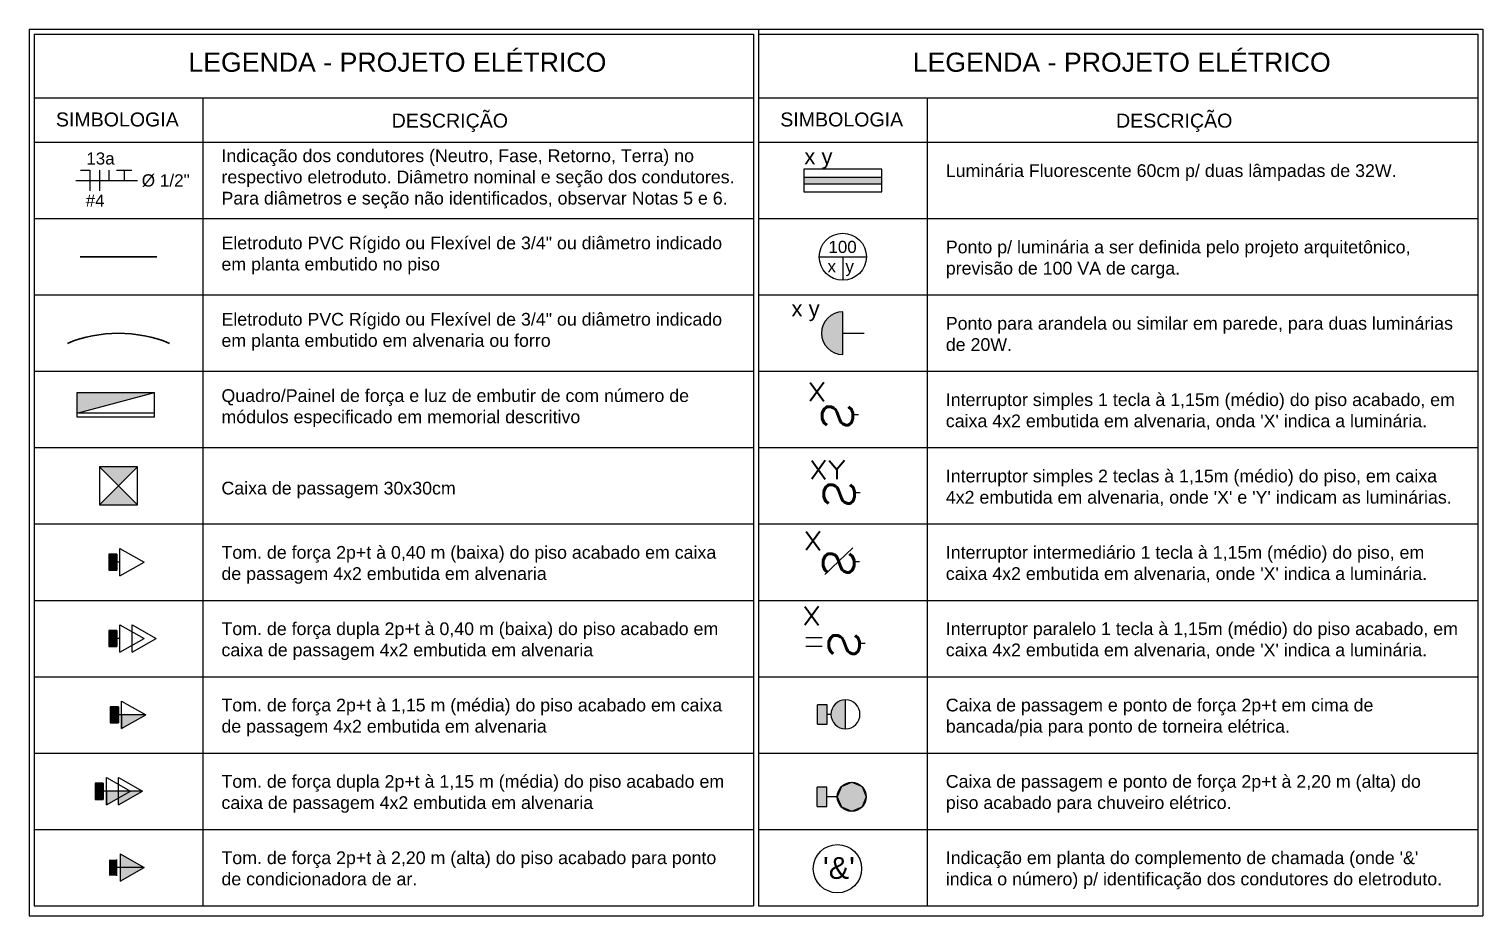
# Model space of a CAD drawing. Header units: millimetres. Extents: x 565.4 to 596.6, y 239.2 to 280.8.
# Drawn here: x 585.13 to 596.55, y 258.64 to 265.61 of the extents above; entities that cross this region are included whole.
import ezdxf

# ---------------------------------------------------------------- set-up
doc = ezdxf.new("R2010")
doc.units = ezdxf.units.MM
doc.header["$LTSCALE"] = 75
doc.linetypes.add('HIDDEN', pattern=[0.375, 0.25, -0.125])
for name, color, linetype in [('EE_CX DE PASSAGEM', 1, 'Continuous'), ('EE_CX PASSAGEM', 1, 'Continuous'), ('EE_FIACAO', 7, 'Continuous'), ('EE_ID_ALIMENTACAO', 7, 'Continuous'), ('EE_ID_CIRCUITOS', 7, 'Continuous'), ('EE_INTERRUPTOR', 92, 'Continuous'), ('EE_LUMINARIAS', 92, 'Continuous'), ('EE_TOMADAS', 1, 'Continuous')]:
    doc.layers.add(name, color=color, linetype=linetype)
doc.layers.add('EE_ELETRODUTO', color=170, linetype='Continuous', lineweight=35)
doc.styles.add('358-LISTAGENS$0$Standard', font='arial.ttf')
doc.styles.add('ASHADE', font='SIMPLEX.shx', dxfattribs={"width": 1.2, "height": 0.075})
doc.styles.add('EE_ID_Style', font='arial.ttf')
doc.styles.add('ROMANS', font='romans')

# ---------------------------------------------------------------- blocks, each defined once
blk = doc.blocks.new('12311')
at = {"layer": 'EE_CX DE PASSAGEM'}
h = blk.add_hatch(color=256, dxfattribs=at)
h.dxf.hatch_style = 1
h.paths.add_polyline_path([(188.168, -6.449), (187.868, -6.449), (188.018, -6.599)])
h.paths.add_polyline_path([(188.022, -6.602), (188.015, -6.602), (187.868, -6.749), (188.168, -6.749)])
for p, q in [((187.868, -6.449), (188.168, -6.449)), ((187.868, -6.749), (187.868, -6.449)), ((187.868, -6.449), (188.168, -6.749)), ((188.168, -6.449), (187.868, -6.749)), ((188.168, -6.449), (188.168, -6.749)), ((188.168, -6.749), (187.868, -6.749))]:
    blk.add_line(p, q, dxfattribs=at)
blk = doc.blocks.new('ilum')
at = {"layer": 'EE_LUMINARIAS'}
h = blk.add_hatch(color=256, dxfattribs=at)
h.paths.add_polyline_path([(30, -8.7), (30, -2.5), (-30, -2.5), (-30, -8.7)], flags=17)
h.paths.add_polyline_path([(30, 2.5), (-30, 2.5), (-30, -8.7), (30, -8.7)])
for p, q in [((-30, 2.5), (30, 2.5)), ((-30, -2.5), (30, -2.5))]:
    blk.add_line(p, q, dxfattribs=at)
blk.add_lwpolyline([(30, -8.7), (30, 8.7), (-30, 8.7), (-30, -8.7)], close=True, dxfattribs=at)
blk = doc.blocks.new('Quadro')
at = {"layer": 'EE_ID_CIRCUITOS'}
h = blk.add_hatch(color=1, dxfattribs=at)
h.dxf.hatch_style = 1
h.paths.add_polyline_path([(0.2334, 0.125), (-0.2334, 0.125), (-0.2334, 0)])
at = {"color": 1}
for p, q in [((-0.2334, 0), (0.2334, 0.125)), ((-0.2334, 0.125), (0.2334, 0.125)), ((-0.2334, -0.025), (-0.2334, 0.125)), ((0.2334, -0.025), (0.2334, 0.125)), ((0.2334, 0), (-0.2334, 0)), ((0.2334, -0.025), (-0.2334, -0.025))]:
    blk.add_line(p, q, dxfattribs=at)

msp = doc.modelspace()

# ---------------------------------------------------------------- hatches: boundary and pattern name
at = {"layer": 'EE_CX PASSAGEM'}
for points in [[(585.821, 261.488), (585.758, 261.488), (585.758, 261.361), (585.821, 261.361)], [(585.821, 260.888), (585.758, 260.888), (585.758, 260.761), (585.821, 260.761)], [(585.834, 260.288), (585.77, 260.288), (585.77, 260.161), (585.834, 260.161)], [(591.324, 260.152), (591.4, 260.152), (591.4, 260.305), (591.324, 260.305)], [(585.714, 259.688), (585.65, 259.688), (585.65, 259.561), (585.714, 259.561)], [(591.322, 259.505), (591.398, 259.505), (591.398, 259.658), (591.322, 259.658)], [(585.759, 258.961), (585.822, 258.961), (585.822, 259.088), (585.759, 259.088)]]:
    msp.add_hatch(color=1, dxfattribs=at).paths.add_polyline_path(points)
at = {"layer": 'EE_LUMINARIAS'}
h = msp.add_hatch(color=256, dxfattribs=at)
edge = h.paths.add_edge_path()
edge.add_arc((591.523, 263.225), 0.168, 90, 270)
edge.add_line((591.523, 263.057), (591.523, 263.393))
at = {"layer": 'EE_TOMADAS'}
h = msp.add_hatch(color=256, dxfattribs=at)
edge = h.paths.add_edge_path()
edge.add_line((591.544, 260.115), (591.544, 260.343))
edge.add_arc((591.544, 260.229), 0.114, 90, 180)
edge.add_arc((591.544, 260.229), 0.114, 180, 270)
for color, points in [(256, [(585.859, 260.225), (585.859, 260.117), (586.048, 260.225)]), (256, [(585.739, 259.625), (585.739, 259.517), (585.929, 259.625)]), (256, [(585.834, 259.625), (585.834, 259.517), (586.023, 259.625)]), (1, [(585.847, 259.133), (585.847, 258.917), (586.037, 259.025)])]:
    msp.add_hatch(color=color, dxfattribs=at).paths.add_polyline_path(points)

# ---------------------------------------------------------------- linework, layer by layer
for p, q in [((585.132, 265.615), (585.132, 258.645)), ((585.132, 265.615), (590.861, 265.615)), ((590.821, 265.615), (596.55, 265.615)), ((590.861, 265.615), (590.861, 258.725)), ((596.55, 265.615), (596.55, 258.645)), ((585.172, 265.575), (585.172, 258.725)), ((585.172, 265.575), (590.821, 265.575)), ((590.821, 265.575), (590.821, 261.725)), ((590.821, 265.575), (590.821, 258.725)), ((590.861, 265.575), (596.51, 265.575)), ((596.51, 265.575), (596.51, 262.325)), ((596.51, 265.575), (596.51, 258.725)), ((585.172, 265.075), (590.821, 265.075)), ((586.496, 265.075), (586.496, 258.725)), ((590.861, 265.075), (596.51, 265.075)), ((592.185, 265.075), (592.185, 258.725)), ((585.172, 264.725), (590.821, 264.725)), ((590.861, 264.725), (596.51, 264.725)), ((585.172, 264.125), (590.821, 264.125)), ((590.861, 264.125), (596.51, 264.125)), ((585.172, 263.525), (590.821, 263.525)), ((590.861, 263.525), (596.51, 263.525)), ((585.172, 262.925), (590.821, 262.925)), ((590.861, 262.925), (596.51, 262.925)), ((585.172, 262.325), (590.821, 262.325)), ((590.861, 262.325), (596.51, 262.325)), ((585.172, 261.725), (590.821, 261.725)), ((590.861, 261.725), (596.51, 261.725)), ((590.861, 261.725), (596.51, 261.725)), ((585.172, 261.125), (590.821, 261.125)), ((590.861, 261.125), (596.51, 261.125)), ((585.172, 260.525), (590.821, 260.525)), ((590.861, 260.525), (596.51, 260.525)), ((585.172, 259.925), (590.821, 259.925)), ((590.861, 259.925), (596.51, 259.925)), ((590.861, 259.925), (596.51, 259.925)), ((590.861, 259.925), (596.51, 259.925)), ((585.172, 259.325), (590.821, 259.325)), ((590.861, 259.325), (596.51, 259.325)), ((585.132, 258.645), (596.55, 258.645)), ((585.172, 258.725), (590.821, 258.725)), ((590.861, 258.725), (596.51, 258.725))]:
    msp.add_line(p, q)
at = {"layer": 'EE_CX PASSAGEM', "color": 1}
for p, q in [((585.821, 261.488), (585.758, 261.488)), ((585.758, 261.488), (585.758, 261.361)), ((585.821, 261.488), (585.821, 261.361)), ((585.758, 261.361), (585.821, 261.361)), ((585.821, 260.888), (585.758, 260.888)), ((585.758, 260.888), (585.758, 260.761)), ((585.821, 260.888), (585.821, 260.761)), ((585.758, 260.761), (585.821, 260.761)), ((585.834, 260.288), (585.77, 260.288)), ((585.77, 260.288), (585.77, 260.161)), ((585.834, 260.288), (585.834, 260.161)), ((591.4, 260.305), (591.324, 260.305)), ((591.324, 260.152), (591.324, 260.305)), ((591.4, 260.152), (591.4, 260.305)), ((585.77, 260.161), (585.834, 260.161)), ((591.324, 260.152), (591.4, 260.152)), ((585.714, 259.688), (585.65, 259.688)), ((585.65, 259.688), (585.65, 259.561)), ((585.714, 259.688), (585.714, 259.561)), ((591.398, 259.658), (591.322, 259.658)), ((591.322, 259.505), (591.322, 259.658)), ((591.398, 259.505), (591.398, 259.658)), ((585.65, 259.561), (585.714, 259.561)), ((591.322, 259.505), (591.398, 259.505)), ((585.822, 258.961), (585.822, 259.088))]:
    msp.add_line(p, q, dxfattribs=at)
at = {"layer": 'EE_ELETRODUTO', "color": 5, "linetype": 'HIDDEN', "ltscale": 0.2}
msp.add_line((586.135, 263.825), (585.533, 263.825), dxfattribs=at)
at = {"layer": 'EE_ELETRODUTO'}
msp.add_arc((585.834, 262.169), 1.055, 67.6434, 112.3566, dxfattribs=at)
at = {"layer": 'EE_FIACAO', "color": 7}
for p, q in [((585.535, 264.506), (585.61, 264.506)), ((585.61, 264.506), (585.61, 264.343))]:
    msp.add_line(p, q, dxfattribs=at)
at = {"layer": 'EE_FIACAO', "color": 1}
msp.add_line((585.684, 264.506), (585.684, 264.343), dxfattribs=at)
at = {"layer": 'EE_FIACAO', "color": 5}
msp.add_line((585.759, 264.506), (585.759, 264.425), dxfattribs=at)
at = {"layer": 'EE_FIACAO', "color": 3}
for p, q in [((585.818, 264.506), (585.939, 264.506)), ((585.879, 264.506), (585.879, 264.425))]:
    msp.add_line(p, q, dxfattribs=at)
at = {"layer": 'EE_FIACAO'}
msp.add_line((585.499, 264.425), (585.984, 264.425), dxfattribs=at)
msp.add_circle((591.481, 259.016), 0.19, dxfattribs=at)
at = {"layer": 'EE_INTERRUPTOR'}
for p, q in [((591.647, 262.584), (591.603, 262.584)), ((591.659, 261.97), (591.615, 261.97)), ((591.381, 261.328), (591.602, 261.537)), ((591.655, 261.428), (591.61, 261.428)), ((591.233, 260.832), (591.361, 260.832)), ((591.233, 260.765), (591.361, 260.765)), ((591.699, 260.787), (591.654, 260.787))]:
    msp.add_line(p, q, dxfattribs=at)
at = {"layer": 'EE_LUMINARIAS'}
for p, q in [((591.338, 263.825), (591.708, 263.825)), ((591.523, 263.825), (591.523, 263.64)), ((591.523, 263.057), (591.523, 263.393)), ((591.523, 263.224), (591.691, 263.224))]:
    msp.add_line(p, q, dxfattribs=at)
msp.add_circle((591.523, 263.825), 0.185, dxfattribs=at)
msp.add_arc((591.523, 263.225), 0.168, 90, 270, dxfattribs=at)
at = {"layer": 'EE_TOMADAS'}
for p, q in [((585.846, 261.533), (586.036, 261.425)), ((585.846, 261.317), (585.846, 261.533)), ((585.846, 261.425), (585.821, 261.425)), ((585.846, 261.317), (586.036, 261.425)), ((585.846, 260.933), (586.036, 260.825)), ((585.846, 260.717), (585.846, 260.933)), ((585.941, 260.933), (586.13, 260.825)), ((585.941, 260.717), (585.941, 260.933)), ((585.846, 260.825), (585.821, 260.825)), ((585.846, 260.717), (586.036, 260.825)), ((585.941, 260.717), (586.13, 260.825)), ((591.544, 260.115), (591.544, 260.343)), ((585.859, 260.225), (585.834, 260.225)), ((585.859, 260.333), (586.048, 260.225)), ((585.859, 260.117), (585.859, 260.333)), ((585.859, 260.117), (586.048, 260.225)), ((586.048, 260.225), (585.859, 260.225)), ((585.859, 260.225), (585.859, 260.117)), ((591.43, 260.229), (591.4, 260.229)), ((585.739, 259.733), (585.929, 259.625)), ((585.739, 259.517), (585.739, 259.733)), ((585.834, 259.733), (586.023, 259.625)), ((585.834, 259.517), (585.834, 259.733)), ((585.739, 259.625), (585.714, 259.625)), ((585.739, 259.517), (585.929, 259.625)), ((585.929, 259.625), (585.739, 259.625)), ((585.739, 259.625), (585.739, 259.517)), ((585.834, 259.517), (586.023, 259.625)), ((586.023, 259.625), (585.834, 259.625)), ((591.479, 259.581), (591.398, 259.581)), ((585.847, 259.133), (586.037, 259.025)), ((585.847, 259.133), (585.847, 258.917)), ((586.037, 259.025), (585.822, 259.025)), ((585.847, 258.917), (586.037, 259.025))]:
    msp.add_line(p, q, dxfattribs=at)
at = {"layer": 'EE_TOMADAS', "linetype": 'Continuous'}
for p, q in [((591.513, 259.662), (591.479, 259.581)), ((591.513, 259.662), (591.593, 259.695)), ((591.593, 259.695), (591.674, 259.662)), ((591.674, 259.662), (591.707, 259.581)), ((591.479, 259.581), (591.513, 259.501)), ((591.707, 259.581), (591.674, 259.501)), ((591.513, 259.501), (591.593, 259.468)), ((591.593, 259.468), (591.674, 259.501))]:
    msp.add_line(p, q, dxfattribs=at)
at = {"layer": 'EE_TOMADAS'}
msp.add_circle((591.593, 259.581), 0.114, dxfattribs=at)
for start, end in [(90, 180), (90, 180), (0, 90), (0, 90), (180, 270), (270, 0)]:
    msp.add_arc((591.544, 260.229), 0.114, start, end, dxfattribs=at)
at = {"layer": 'EE_TOMADAS', "linetype": 'Continuous'}
for points in [[(591.674, 259.662), (591.707, 259.581), (591.479, 259.581)], [(591.593, 259.695), (591.674, 259.662), (591.513, 259.662)], [(591.707, 259.581), (591.674, 259.501), (591.513, 259.501)]]:
    msp.add_solid(points, dxfattribs=at)
at = {"layer": 'EE_TOMADAS', "linetype": 'Continuous', "extrusion": (0, 0, -1)}
for points in [[(-591.674, 259.662), (-591.513, 259.662), (-591.479, 259.581)], [(-591.707, 259.581), (-591.479, 259.581), (-591.513, 259.501)], [(-591.674, 259.501), (-591.513, 259.501), (-591.593, 259.468)]]:
    msp.add_solid(points, dxfattribs=at)

# ---------------------------------------------------------------- block references
at = {"layer": 'EE_CX DE PASSAGEM', "xscale": -1}
msp.add_blockref('12311', (773.852, 268.624), dxfattribs=at)
at = {"layer": 'EE_ID_ALIMENTACAO', "xscale": 1.3, "yscale": 1.3, "zscale": 1.3}
msp.add_blockref('Quadro', (585.814, 262.596), dxfattribs=at)
at = {"layer": 'EE_LUMINARIAS', "color": 4, "xscale": 0.0102, "yscale": 0.0102, "zscale": 0.0102}
msp.add_blockref('ilum', (591.523, 264.425), dxfattribs=at)

# ---------------------------------------------------------------- texts
at = {"attachment_point": 1, "style": '358-LISTAGENS$0$Standard'}
for s, insert, char_height in [('\\A1;LEGENDA - PROJETO ELÉTRICO', (586.383, 265.429), 0.15), ('\\A1;LEGENDA - PROJETO ELÉTRICO', (592.072, 265.429), 0.15), ('\\A1;SIMBOLOGIA', (585.343, 264.959), 0.11), ('\\A1;DESCRIÇÃO', (587.98, 264.95), 0.11), ('\\A1;SIMBOLOGIA', (591.032, 264.959), 0.11), ('\\A1;DESCRIÇÃO', (593.669, 264.95), 0.11)]:
    msp.add_mtext(s, dxfattribs=dict(at, insert=insert, char_height=char_height))
at = {"char_height": 0.1, "attachment_point": 1, "style": '358-LISTAGENS$0$Standard'}
for s, insert, width in [('\\A1;Indicação dos condutores (Neutro, Fase, Retorno, Terra) no respectivo eletroduto. Diâmetro nominal e seção dos condutores. Para diâmetros e seção não identificados, observar Notas 5 e 6.', (586.643, 264.669), 4.14407), ('\\A1;Luminária Fluorescente 60cm p/ duas lâmpadas de 32W.', (592.332, 264.552), 4.01279), ('\\A1;Eletroduto PVC Rígido ou Flexível de 3/4" ou diâmetro indicado em planta embutido no piso', (586.643, 263.984), 4.01279), ('\\A1;Ponto p/ luminária a ser definida pelo projeto arquitetônico, previsão de 100 VA de carga.', (592.332, 263.952), 4.01279), ('\\A1;Eletroduto PVC Rígido ou Flexível de 3/4" ou diâmetro indicado em planta embutido em alvenaria ou forro', (586.643, 263.384), 4.01279), ('\\A1;Ponto para arandela ou similar em parede, para duas luminárias de 20W.', (592.332, 263.352), 4.01279), ('\\A1;Quadro/Painel de força e luz de embutir de com número de módulos especificado em memorial descritivo ', (586.643, 262.784), 4.01279), ("\\A1;Interruptor simples 1 tecla à 1,15m (médio) do piso acabado, em caixa 4x2 embutida em alvenaria, onda 'X' indica a luminária.", (592.332, 262.752), 4.01279), ('\\A1;Caixa de passagem 30x30cm', (586.643, 262.057), 4.01279), ("\\A1;Interruptor simples 2 teclas à 1,15m (médio) do piso, em caixa 4x2 embutida em alvenaria, onde 'X' e 'Y' indicam as luminárias.", (592.332, 262.152), 4.01279), ('\\A1;Tom. de força 2p+t à 0,40 m (baixa) do piso acabado em caixa de passagem 4x2 embutida em alvenaria', (586.643, 261.552), 4.01279), ("\\A1;Interruptor intermediário 1 tecla à 1,15m (médio) do piso, em caixa 4x2 embutida em alvenaria, onde 'X' indica a luminária.", (592.332, 261.552), 4.01279), ('\\A1;Tom. de força dupla 2p+t à 0,40 m (baixa) do piso acabado em caixa de passagem 4x2 embutida em alvenaria', (586.643, 260.952), 4.01279), ("\\A1;Interruptor paralelo 1 tecla à 1,15m (médio) do piso acabado, em caixa 4x2 embutida em alvenaria, onde 'X' indica a luminária.", (592.332, 260.952), 4.01279), ('\\A1;Tom. de força 2p+t à 1,15 m (média) do piso acabado em caixa de passagem 4x2 embutida em alvenaria', (586.643, 260.352), 4.01279), ('\\A1;Caixa de passagem e ponto de força 2p+t em cima de bancada/pia para ponto de torneira elétrica.', (592.332, 260.352), 4.01279), ('\\A1;Tom. de força dupla 2p+t à 1,15 m (média) do piso acabado em caixa de passagem 4x2 embutida em alvenaria', (586.643, 259.752), 4.01279), ('\\A1;Caixa de passagem e ponto de força 2p+t à 2,20 m (alta) do piso acabado para chuveiro elétrico.', (592.332, 259.752), 4.01279), ('\\A1;Tom. de força 2p+t à 2,20 m (alta) do piso acabado para ponto de condicionadora de ar.', (586.643, 259.152), 4.01279), ("\\A1;Indicação em planta do complemento de chamada (onde '&' indica o número) p/ identificação dos condutores do eletroduto.", (592.332, 259.152), 4.01279)]:
    msp.add_mtext(s, dxfattribs=dict(at, insert=insert, width=width))
at = {"layer": 'EE_FIACAO', "style": 'EE_ID_Style'}
for s, height, p in [('13a', 0.0953, (585.582, 264.55)), ('#4', 0.0953, (585.577, 264.219)), ("'&'", 0.1715, (591.367, 258.936))]:
    msp.add_text(s, height=height, dxfattribs=at).set_placement(p)
at = {"layer": 'EE_FIACAO', "color": 7, "style": 'EE_ID_Style'}
msp.add_text('Ø 1/2"', height=0.0963, dxfattribs=at).set_placement((586.017, 264.377))
at = {"layer": 'EE_ID_CIRCUITOS', "color": 7, "style": 'EE_ID_Style'}
msp.add_text('x y', height=0.1238, dxfattribs=at).set_placement((591.221, 264.552))
at = {"layer": 'EE_ID_CIRCUITOS', "style": 'EE_ID_Style'}
for s, height, p in [('100', 0.0953, (591.41, 263.855)), (' x  y', 0.0953, (591.366, 263.702)), ('x y', 0.1239, (591.12, 263.356))]:
    msp.add_text(s, height=height, dxfattribs=at).set_placement(p)
at = {"layer": 'EE_INTERRUPTOR', "style": 'ASHADE', "width": 1.2}
for s, height, p in [('X', 0.147, (591.245, 262.691)), ('XY', 0.1473, (591.257, 262.076)), ('X', 0.147, (591.213, 261.52)), ('X', 0.147, (591.203, 260.93))]:
    msp.add_text(s, height=height, dxfattribs=at).set_placement(p)
at = {"layer": 'EE_INTERRUPTOR', "style": 'ROMANS', "text_generation_flag": 2}
for p in [(591.362, 262.471), (591.375, 261.856), (591.37, 261.314), (591.414, 260.674)]:
    msp.add_text('S', height=0.241, rotation=270, dxfattribs=at).set_placement(p)

doc.saveas('drawing.dxf')
